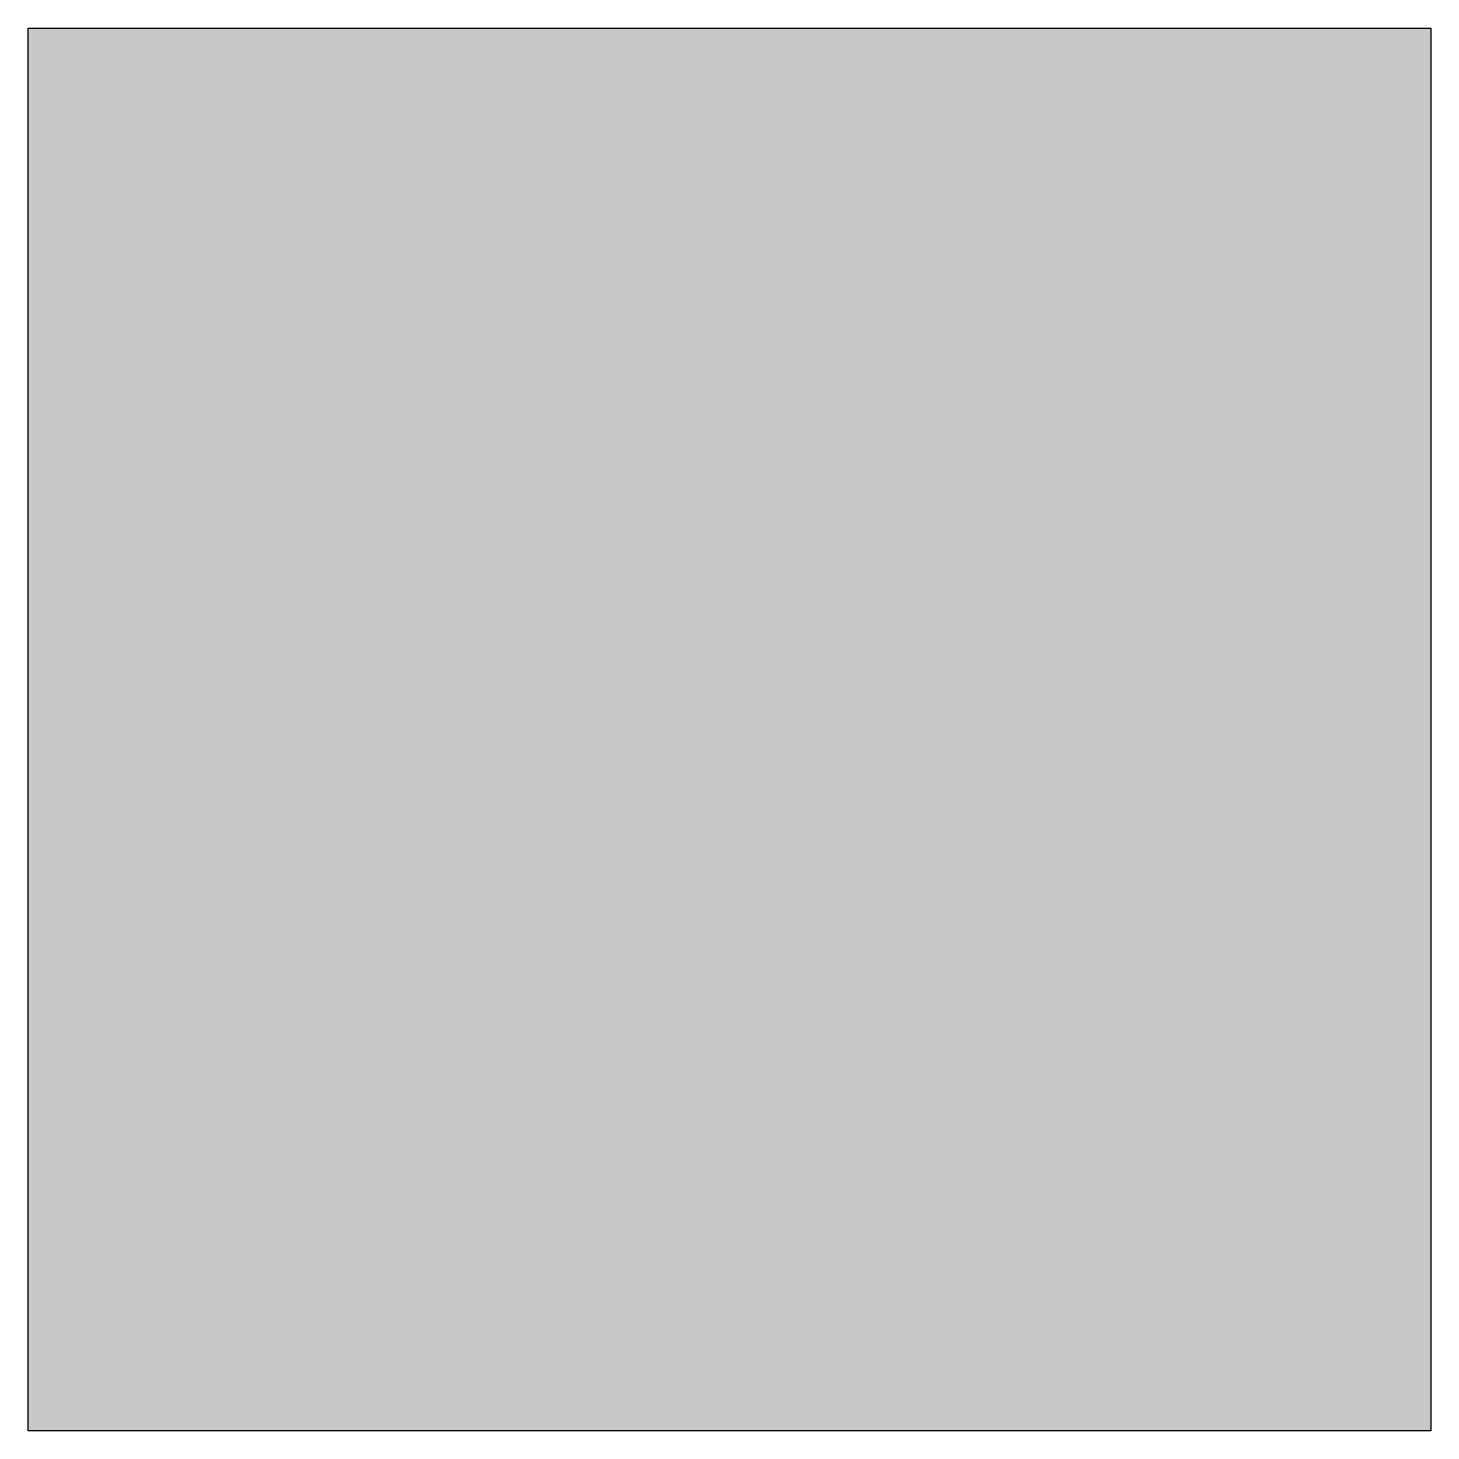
# Model space of a CAD drawing. Extents: x -0.25 to 0.25, y -0.25 to 0.25.
import ezdxf

# ---------------------------------------------------------------- set-up
doc = ezdxf.new("R2010")
doc.units = 0
doc.header["$MEASUREMENT"] = 0
doc.layers.add('SEPTICAD', color=7, linetype='CONTINUOUS')

msp = doc.modelspace()

# ---------------------------------------------------------------- hatches: boundary and pattern name
at = {"layer": 'SEPTICAD'}
msp.add_hatch(color=256, dxfattribs=at).paths.add_polyline_path([(0.25, 0.25), (-0.25, 0.25), (-0.25, -0.25), (0.25, -0.25)])

# ---------------------------------------------------------------- linework, layer by layer
msp.add_lwpolyline([(-0.25, 0.25), (0.25, 0.25), (0.25, -0.25), (-0.25, -0.25), (-0.25, 0.25)], close=True, dxfattribs=at)

doc.saveas('drawing.dxf')
